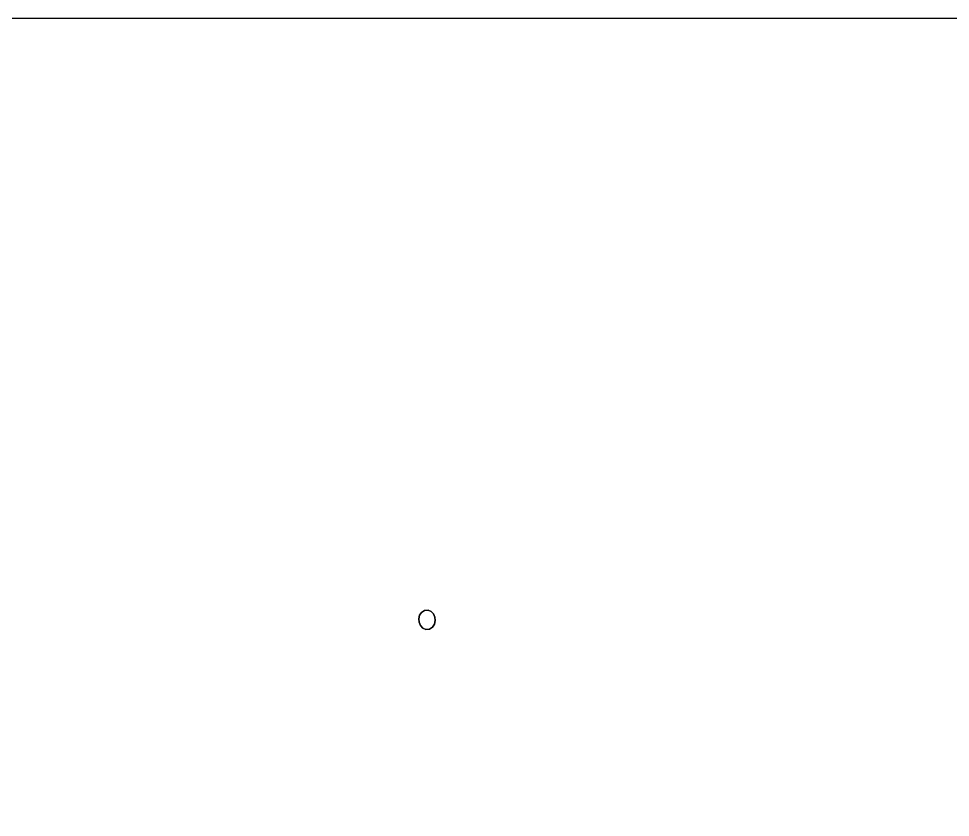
# Model space of a CAD drawing. Header units: centimetres. Extents: x -16.8 to 16.8, y -16.7 to 16.7.
# Drawn here: x 0 to 4.265, y 13.012 to 16.669 of the extents above; entities that cross this region are included whole.
import ezdxf

# ---------------------------------------------------------------- set-up
doc = ezdxf.new("R2010")
doc.units = ezdxf.units.CM
doc.header["$MEASUREMENT"] = 0
doc.layers.add('Layer 1', color=7, linetype='Continuous')

msp = doc.modelspace()

# ---------------------------------------------------------------- linework, layer by layer
at = {"layer": 'Layer 1', "color": 7}
for points, knots in [([(-16.77458, 16.66875), (-16.77458, 16.66875), (16.77458, 16.66875), (16.77458, 16.66875), (16.77458, 16.66875), (16.77458, 16.66875), (16.77458, -16.66875), (16.77458, -16.66875), (16.77458, -16.66875), (16.77458, -16.66875), (-16.77458, -16.66875), (-16.77458, -16.66875), (-16.77458, -16.66875), (-16.77458, -16.66875), (-16.77458, 16.66875), (-16.77458, 16.66875), (-16.77458, 16.66875), (-16.77458, 16.66875), (-16.77458, 16.66875), (-16.77458, 16.66875)], [0, 0, 0, 0, 0.1666667, 0.1666667, 0.1666667, 0.1666667, 0.3333333, 0.3333333, 0.3333333, 0.3333333, 0.5, 0.5, 0.5, 0.5, 0.6666667, 0.6666667, 0.6666667, 0.6666667, 1, 1, 1, 1]), ([(1.85808, 13.95977), (1.81328, 13.94354), (1.83092, 13.85887), (1.88136, 13.8744), (1.88136, 13.8744), (1.92581, 13.89098), (1.90782, 13.97529), (1.85808, 13.95977), (1.85808, 13.95977), (1.85808, 13.95977), (1.85808, 13.95977), (1.85808, 13.95977)], [0, 0, 0, 0, 0.25, 0.25, 0.25, 0.25, 0.5, 0.5, 0.5, 0.5, 1, 1, 1, 1])]:
    msp.add_open_spline(points, degree=3, knots=knots, dxfattribs=at)
at = {"layer": 'Layer 1', "color": 251}
msp.add_open_spline([(1.85808, 13.95977), (1.90782, 13.97529), (1.92581, 13.89098), (1.88136, 13.8744), (1.88136, 13.8744), (1.83092, 13.85887), (1.81328, 13.94354), (1.85808, 13.95977)], degree=3, knots=[0, 0, 0, 0, 0.3333333, 0.3333333, 0.3333333, 0.3333333, 1, 1, 1, 1], dxfattribs=at)

doc.saveas('drawing.dxf')
